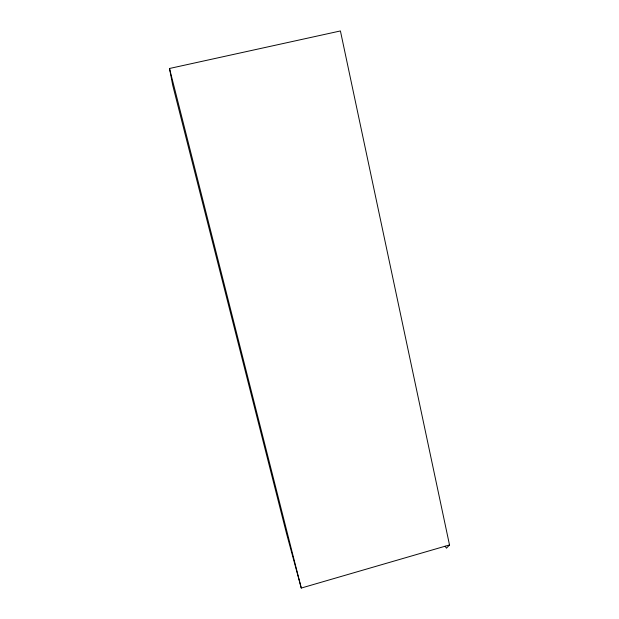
<?xml version="1.0" encoding="UTF-8"?>
<svg xmlns="http://www.w3.org/2000/svg" width="619" height="619" viewBox="0 0 619 619"><rect width="100%" height="100%" fill="white"/><g stroke="black" fill="none" stroke-linecap="round" stroke-linejoin="round"><path stroke-width="0.93" d="M449.51 544.952L301.267 588.05L286.589 533.771L172.701 85.151L169.49 68.485L340.411 30.95L449.51 544.952L446.469 548.186L445.115 546.229M169.49 68.485L301.267 588.05"/></g></svg>
